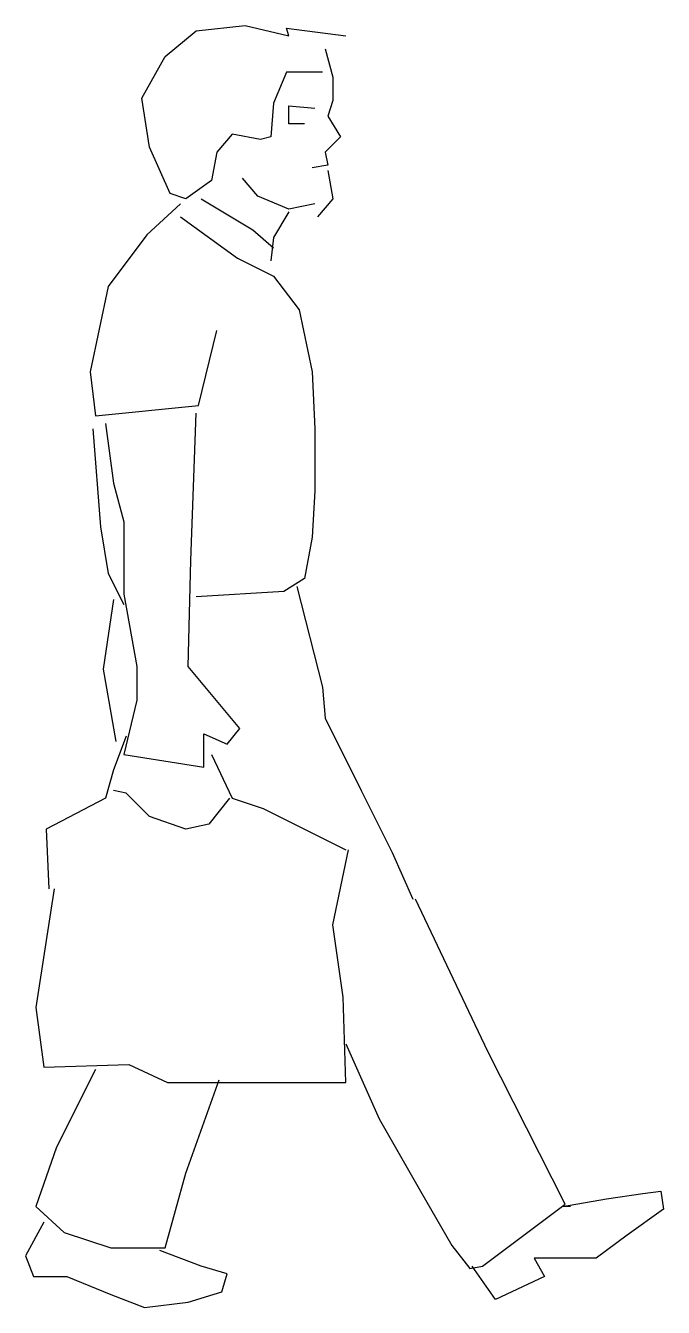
# Model space of a CAD drawing. Extents: x 1474 to 2318, y 21578 to 23273.
import ezdxf

# ---------------------------------------------------------------- set-up
doc = ezdxf.new("R2010")
doc.units = 0
doc.header["$LTSCALE"] = 1270
doc.header["$MEASUREMENT"] = 0
doc.layers.get('0').update_dxf_attribs({"linetype": 'CONTINUOUS'})

msp = doc.modelspace()

# ---------------------------------------------------------------- linework, layer by layer
at = {"linetype": 'CONTINUOUS'}
for p, q in [((1658.6, 23232), (1699.6, 23266.2)), ((1699.6, 23266.2), (1764.5, 23273)), ((1764.5, 23273), (1822.6, 23259.4)), ((1819.2, 23269.6), (1897.8, 23259.4)), ((1822.6, 23259.4), (1819.2, 23269.6)), ((1627.8, 23177.3), (1658.6, 23232)), ((1870.5, 23242.3), (1880.7, 23204.7)), ((1819.2, 23211.5), (1802.1, 23170.5)), ((1867.1, 23211.5), (1819.2, 23211.5)), ((1880.7, 23204.7), (1880.7, 23173.9)), ((1638, 23112.4), (1627.8, 23177.3)), ((1802.1, 23170.5), (1798.7, 23126.1)), ((1822.6, 23167.1), (1856.8, 23163.7)), ((1822.6, 23143.1), (1822.6, 23167.1)), ((1880.7, 23173.9), (1873.9, 23153.4)), ((1843.1, 23143.1), (1822.6, 23143.1)), ((1873.9, 23153.4), (1891, 23126.1)), ((1747.4, 23129.5), (1726.9, 23105.5)), ((1785, 23122.6), (1747.4, 23129.5)), ((1798.7, 23126.1), (1785, 23122.6)), ((1891, 23126.1), (1870.5, 23105.5)), ((1665.4, 23050.9), (1638, 23112.4)), ((1726.9, 23105.5), (1720.1, 23068)), ((1870.5, 23105.5), (1873.9, 23088.5)), ((1873.9, 23088.5), (1853.4, 23085)), ((1873.9, 23081.6), (1880.7, 23044)), ((1720.1, 23068), (1685.9, 23044)), ((1781.6, 23047.4), (1761.1, 23071.4)), ((1685.9, 23044), (1665.4, 23050.9)), ((1706.4, 23044), (1774.8, 23003)), ((1822.6, 23030.4), (1781.6, 23047.4)), ((1880.7, 23044), (1860.2, 23020.1)), ((1679.1, 23037.2), (1634.6, 22996.2)), ((1822.6, 23026.9), (1802.1, 22992.8)), ((1856.8, 23037.2), (1822.6, 23030.4)), ((1679.1, 23020.1), (1754.3, 22965.4)), ((1634.6, 22996.2), (1583.4, 22927.8)), ((1774.8, 23003), (1802.1, 22979.1)), ((1802.1, 22992.8), (1798.7, 22962)), ((1754.3, 22965.4), (1802.1, 22941.5)), ((1802.1, 22941.5), (1836.3, 22897)), ((1583.4, 22927.8), (1559.4, 22815)), ((1836.3, 22897), (1853.4, 22815)), ((1703, 22770.6), (1726.9, 22869.7)), ((1559.4, 22815), (1566.3, 22756.9)), ((1853.4, 22815), (1856.8, 22739.8)), ((1566.3, 22756.9), (1703, 22770.6)), ((1692.7, 22565.5), (1699.6, 22760.3)), ((1562.8, 22739.8), (1573.1, 22609.9)), ((1579.9, 22746.7), (1590.2, 22668)), ((1856.8, 22739.8), (1856.8, 22657.8)), ((1590.2, 22668), (1603.9, 22616.8)), ((1856.8, 22657.8), (1853.4, 22596.3)), ((1603.9, 22616.8), (1603.9, 22521.1)), ((1573.1, 22609.9), (1583.4, 22548.4)), ((1853.4, 22596.3), (1843.1, 22541.6)), ((1689.3, 22425.4), (1692.7, 22565.5)), ((1583.4, 22548.4), (1603.9, 22507.4)), ((1843.1, 22541.6), (1815.8, 22524.5)), ((1832.9, 22531.3), (1867.1, 22398)), ((1590.2, 22514.2), (1576.5, 22421.9)), ((1603.9, 22521.1), (1621, 22425.4)), ((1815.8, 22524.5), (1699.6, 22517.6)), ((1576.5, 22421.9), (1593.6, 22326.2)), ((1621, 22425.4), (1621, 22380.9)), ((1757.7, 22343.3), (1689.3, 22425.4)), ((1867.1, 22398), (1870.5, 22357)), ((1621, 22380.9), (1603.9, 22309.1)), ((1870.5, 22357), (1918.3, 22261.3)), ((1607.3, 22333.1), (1590.2, 22288.6)), ((1709.8, 22336.5), (1740.6, 22322.8)), ((1709.8, 22292.1), (1709.8, 22336.5)), ((1740.6, 22322.8), (1757.7, 22343.3)), ((1603.9, 22309.1), (1709.8, 22292.1)), ((1720.1, 22309.1), (1747.4, 22251)), ((1590.2, 22288.6), (1579.9, 22251)), ((1607.3, 22257.9), (1590.2, 22261.3)), ((1918.3, 22261.3), (1959.3, 22179.3)), ((1579.9, 22251), (1501.3, 22210)), ((1638, 22227.1), (1607.3, 22257.9)), ((1744, 22251), (1716.7, 22216.9)), ((1747.4, 22251), (1788.4, 22237.4)), ((1685.9, 22210), (1638, 22227.1)), ((1788.4, 22237.4), (1897.8, 22182.7)), ((1501.3, 22210), (1504.7, 22131.4)), ((1716.7, 22216.9), (1685.9, 22210)), ((1880.7, 22083.6), (1901.2, 22182.7)), ((1959.3, 22179.3), (1986.7, 22117.7)), ((1511.6, 22131.4), (1501.3, 22063)), ((2085.8, 21916.1), (1990.1, 22117.7)), ((1894.4, 21987.9), (1880.7, 22083.6)), ((1501.3, 22063), (1487.7, 21974.2)), ((1487.7, 21974.2), (1497.9, 21895.6)), ((1897.8, 21875.1), (1894.4, 21987.9)), ((1897.8, 21926.3), (1942.2, 21827.2)), ((2188.3, 21714.4), (2085.8, 21916.1)), ((1497.9, 21895.6), (1610.7, 21899)), ((1566.3, 21892.1), (1515, 21789.6)), ((1610.7, 21899), (1662, 21875.1)), ((1662, 21875.1), (1781.6, 21875.1)), ((1685.9, 21755.4), (1730.3, 21878.5)), ((1781.6, 21875.1), (1897.8, 21875.1)), ((1942.2, 21827.2), (1996.9, 21731.5)), ((1515, 21789.6), (1487.7, 21711)), ((1658.6, 21656.3), (1685.9, 21755.4)), ((1996.9, 21731.5), (2038, 21659.7)), ((2184.9, 21711), (2243, 21721.2)), ((2243, 21721.2), (2290.9, 21728.1)), ((2290.9, 21728.1), (2314.8, 21731.5)), ((2314.8, 21731.5), (2318.2, 21707.6)), ((1487.7, 21711), (1525.2, 21676.8)), ((2079, 21632.4), (2188.3, 21714.4)), ((2195.2, 21711), (2184.9, 21711)), ((2318.2, 21707.6), (2270.4, 21673.4)), ((1497.9, 21690.5), (1474, 21646)), ((1525.2, 21676.8), (1586.8, 21656.3)), ((2270.4, 21673.4), (2229.4, 21642.6)), ((1586.8, 21656.3), (1658.6, 21656.3)), ((1706.4, 21632.4), (1651.7, 21652.9)), ((2038, 21659.7), (2061.9, 21629)), ((1474, 21646), (1484.2, 21618.7)), ((2147.3, 21642.6), (2161, 21618.7)), ((2229.4, 21642.6), (2147.3, 21642.6)), ((1484.2, 21618.7), (1528.7, 21618.7)), ((1528.7, 21618.7), (1586.8, 21594.8)), ((1740.6, 21622.1), (1706.4, 21632.4)), ((1733.7, 21598.2), (1740.6, 21622.1)), ((2061.9, 21629), (2079, 21632.4)), ((2096.1, 21587.9), (2065.3, 21632.4)), ((2161, 21618.7), (2096.1, 21587.9)), ((1586.8, 21594.8), (1631.2, 21577.7)), ((1631.2, 21577.7), (1689.3, 21584.5)), ((1689.3, 21584.5), (1733.7, 21598.2))]:
    msp.add_line(p, q, dxfattribs=at)

doc.saveas('drawing.dxf')
